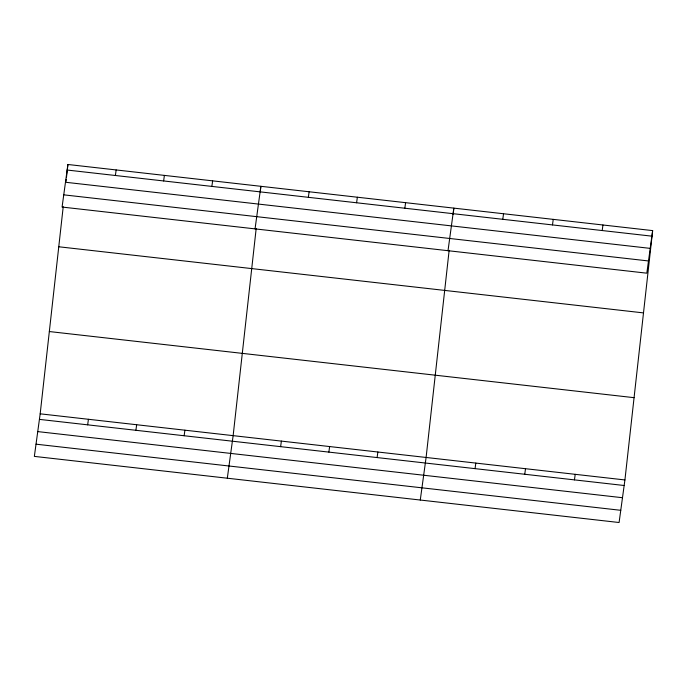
<?xml version="1.0" encoding="UTF-8"?>
<svg xmlns="http://www.w3.org/2000/svg" width="687" height="687" viewBox="0 0 687 687"><rect width="100%" height="100%" fill="white"/><g stroke="black" fill="none" stroke-linecap="round" stroke-linejoin="round"><path stroke-width="1.03" d="M652.65 230.609L646.819 273.177L62.079 207.053L67.91 164.485L652.65 230.609L624.921 479.947L619.09 522.515L34.35 456.391L40.181 413.823L63.221 206.684M66.038 181.368L66.27 179.255M66.502 177.143L67.91 164.485M256.182 228.505L233.142 435.644L227.311 478.212M260.287 191.579L260.88 186.306L255.049 228.874M449.143 250.326L426.103 457.465L420.272 500.033M453.137 214.456L453.841 208.127L448.01 250.695M115.39 175.494L116.155 169.938M87.661 424.832L88.425 419.285M163.635 180.947L164.391 175.4M135.897 430.294L136.661 424.738M211.871 186.409L212.635 180.853M184.142 435.747L184.906 430.191M308.36 197.315L309.116 191.759M280.622 446.653L281.387 441.106M356.596 202.768L357.36 197.221M328.867 452.115L329.623 446.559M404.841 208.23L405.596 202.674M377.103 457.568L377.867 452.012M502.781 219.299L503.545 213.743M475.052 468.646L475.808 463.09M552.485 224.924L553.241 219.368M524.748 474.262L525.512 468.706M602.19 230.54L602.946 224.984M574.452 479.887L575.217 474.331M67.154 170.041L651.886 236.165M65.48 182.253L650.22 248.376M63.754 194.842L648.494 260.957M58.764 246.77L643.496 312.894M49.335 331.546L634.067 397.67M40.181 413.823L624.921 479.947M39.417 419.379L624.157 485.503M37.751 431.599L622.482 497.714M36.025 444.18L620.756 510.304"/></g></svg>
